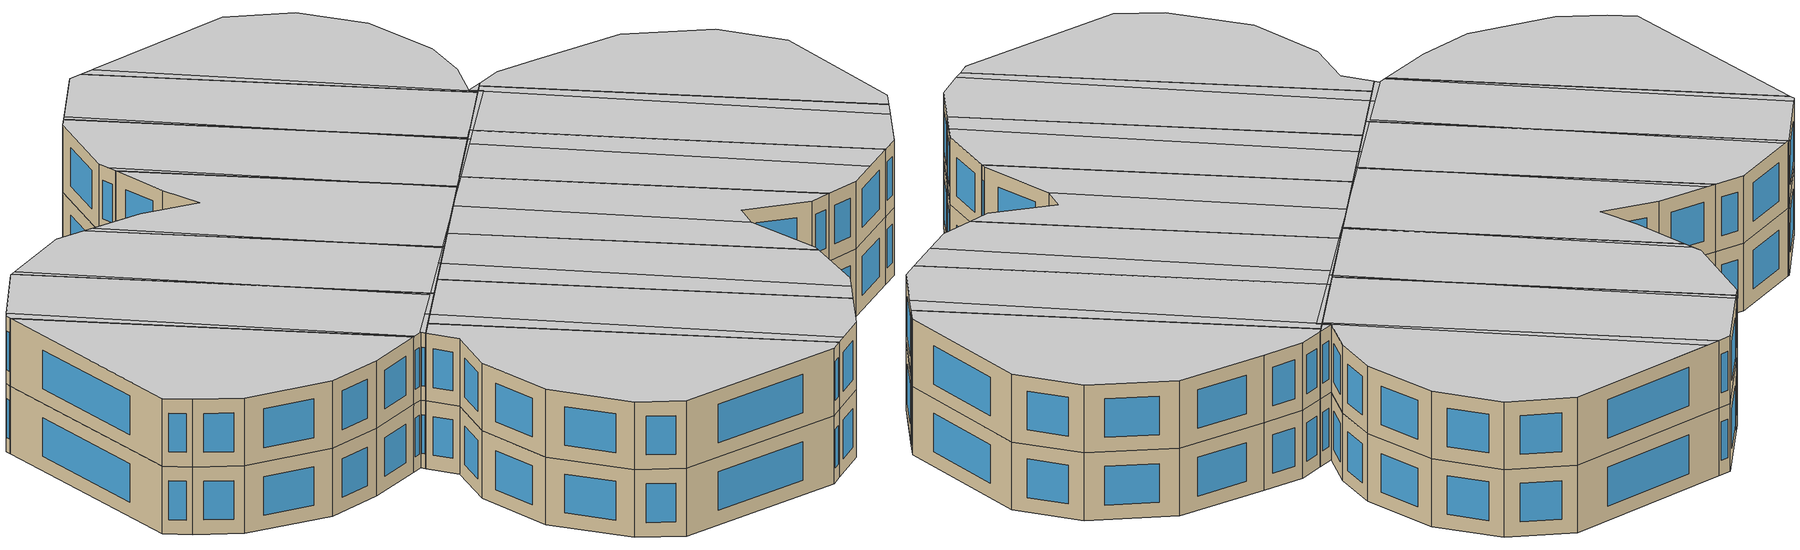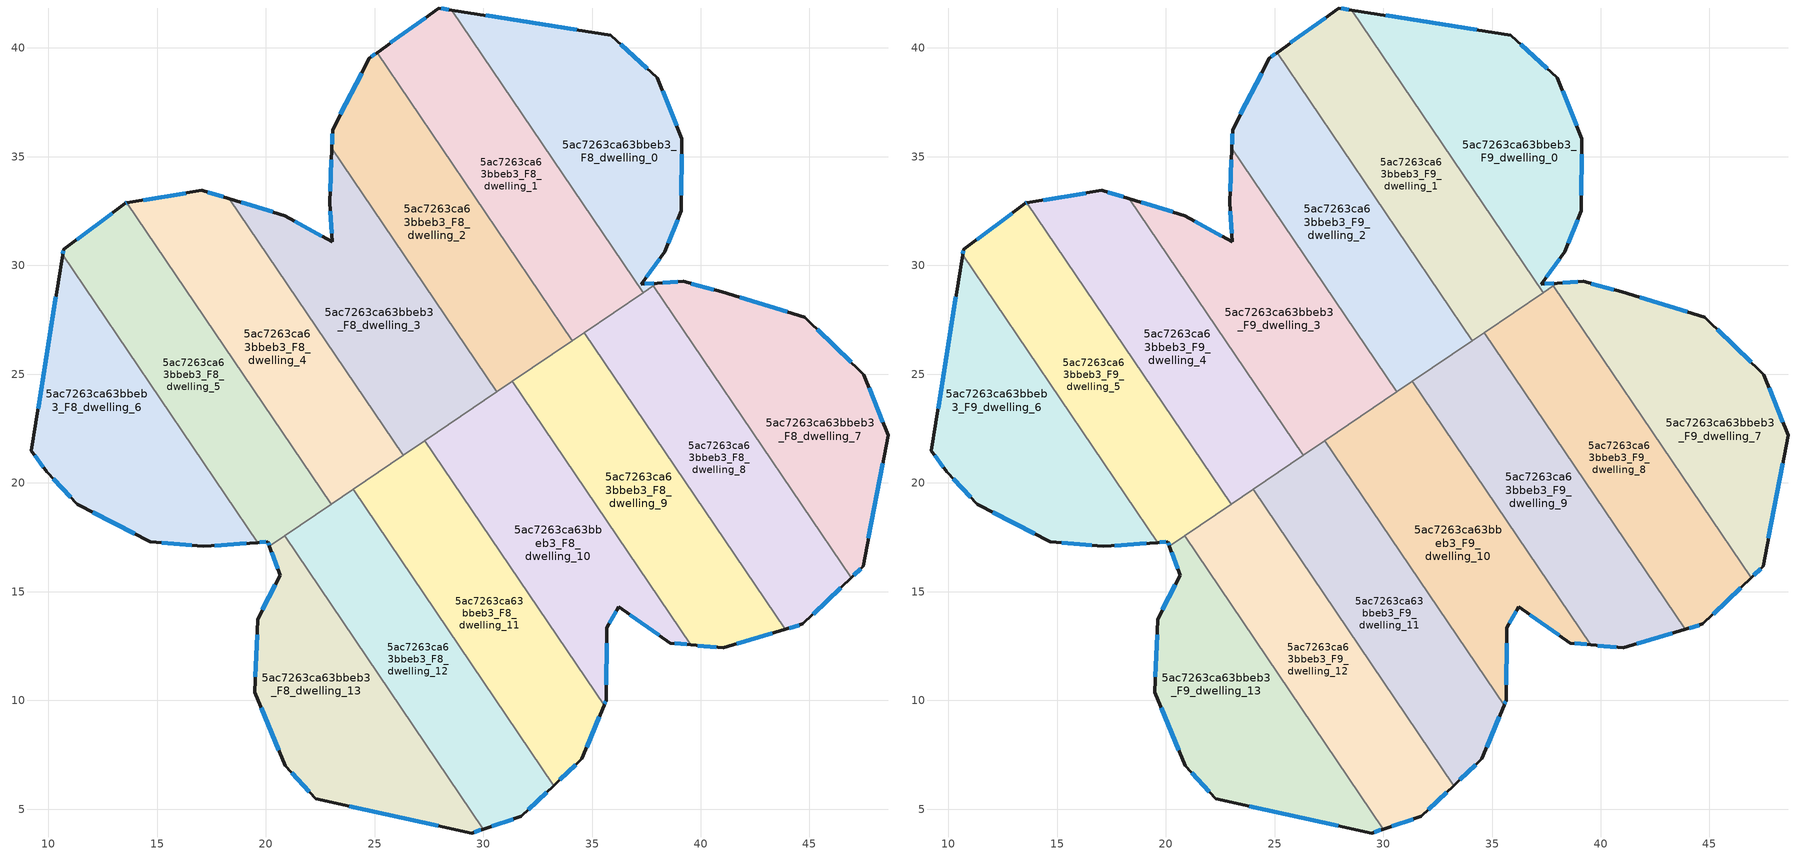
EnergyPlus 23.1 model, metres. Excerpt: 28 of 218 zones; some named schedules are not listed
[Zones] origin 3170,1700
5ac7263ca63bbeb3_F8_dwelling_0
 floor to 5ac7263ca63bbeb3_F7_dwelling_0 (EU_floor_Construction): 38.01,38.63 39.13,35.83 39.09,32.52 38.35,30.62 37.27,29.14 38.01,29.19 37.35,28.75 28.54,41.75 35.85,40.59 z24
 wall outside (EU_wall_Construction): 38.01,29.19 37.27,29.14 38.35,30.62 39.09,32.52 39.13,35.83 38.01,38.63 35.85,40.59 28.54,41.75 z24:27
 wall to 5ac7263ca63bbeb3_F8_dwelling_1 (EU_wall_Construction): 28.54,41.75 37.35,28.75 z24:27
 wall to 5ac7263ca63bbeb3_F8_dwelling_8 (EU_wall_Construction): 37.35,28.75 37.81,29.06 z24:27
 wall to 5ac7263ca63bbeb3_F8_dwelling_7 (EU_wall_Construction): 37.81,29.06 38.01,29.19 z24:27
 window (EU_Window_Construction): 39.1,33.23 39.12,35.12 / 38.51,31.03 38.94,32.11 / 37.5,29.46 38.12,30.3 / 37.85,29.18 37.43,29.15 / 34.29,40.84 30.11,41.5 / 37.55,39.05 36.32,40.17 / 38.89,36.43 38.25,38.03 z24.64:26.36
5ac7263ca63bbeb3_F8_dwelling_1
 floor to 5ac7263ca63bbeb3_F7_dwelling_1 (EU_floor_Construction): 28.54,41.75 37.35,28.75 34.1,26.54 25.12,39.79 27.95,41.84 z24
 wall outside (EU_wall_Construction): 28.54,41.75 27.95,41.84 25.12,39.79 z24:27
 wall to 5ac7263ca63bbeb3_F8_dwelling_2 (EU_wall_Construction): 25.12,39.79 34.1,26.54 z24:27
 wall to 5ac7263ca63bbeb3_F8_dwelling_9 (EU_wall_Construction): 34.1,26.54 34.65,26.91 z24:27
 wall to 5ac7263ca63bbeb3_F8_dwelling_8 (EU_wall_Construction): 34.65,26.91 37.36,28.75 z24:27
 window (EU_Window_Construction): 27.35,41.4 25.73,40.23 / 28.42,41.77 28.08,41.82 z24.64:26.36
5ac7263ca63bbeb3_F8_dwelling_10
 floor to 5ac7263ca63bbeb3_F7_dwelling_10 (EU_floor_Construction): 31.34,24.67 39.55,12.55 38.6,12.64 36.22,14.3 35.68,13.34 35.65,10.01 35.55,9.79 27.31,21.94 z24
 wall outside (EU_wall_Construction): 35.55,9.79 35.65,10.01 35.68,13.34 36.22,14.3 38.6,12.64 39.55,12.55 z24:27
 wall to 5ac7263ca63bbeb3_F8_dwelling_9 (EU_wall_Construction): 39.55,12.55 31.34,24.67 z24:27
 wall to 5ac7263ca63bbeb3_F8_dwelling_11 (EU_wall_Construction): 27.31,21.94 35.55,9.79 z24:27
 wall to 5ac7263ca63bbeb3_F8_dwelling_3 (EU_wall_Construction): 30.63,24.19 27.31,21.94 z24:27
 wall to 5ac7263ca63bbeb3_F8_dwelling_2 (EU_wall_Construction): 31.34,24.67 30.63,24.19 z24:27
 window (EU_Window_Construction): 38.8,12.62 39.35,12.57 / 36.73,13.95 38.09,13 / 35.8,13.55 36.11,14.1 / 35.65,10.73 35.67,12.63 / 35.57,9.84 35.63,9.96 z24.64:26.36
5ac7263ca63bbeb3_F8_dwelling_11
 floor to 5ac7263ca63bbeb3_F7_dwelling_11 (EU_floor_Construction): 27.31,21.94 35.55,9.79 34.53,7.31 33.24,6.09 24.01,19.7 z24
 wall outside (EU_wall_Construction): 33.24,6.09 34.53,7.31 35.55,9.79 z24:27
 wall to 5ac7263ca63bbeb3_F8_dwelling_12 (EU_wall_Construction): 24.01,19.7 33.24,6.09 z24:27
 wall to 5ac7263ca63bbeb3_F8_dwelling_4 (EU_wall_Construction): 26.32,21.27 24.01,19.7 z24:27
 wall to 5ac7263ca63bbeb3_F8_dwelling_3 (EU_wall_Construction): 27.31,21.94 26.32,21.27 z24:27
 window (EU_Window_Construction): 34.75,7.84 35.33,9.26 / 33.52,6.35 34.25,7.05 z24.64:26.36
5ac7263ca63bbeb3_F8_dwelling_12
 floor to 5ac7263ca63bbeb3_F7_dwelling_12 (EU_floor_Construction): 24.01,19.7 33.24,6.09 31.76,4.67 30.01,4.08 20.86,17.57 z24
 wall outside (EU_wall_Construction): 30.01,4.08 31.76,4.67 33.24,6.09 z24:27
 wall to 5ac7263ca63bbeb3_F8_dwelling_13 (EU_wall_Construction): 20.86,17.57 30.01,4.08 z24:27
 wall to 5ac7263ca63bbeb3_F8_dwelling_5 (EU_wall_Construction): 23.01,19.02 20.86,17.57 z24:27
 wall to 5ac7263ca63bbeb3_F8_dwelling_4 (EU_wall_Construction): 24.01,19.7 23.01,19.02 z24:27
 window (EU_Window_Construction): 32.07,4.97 32.92,5.78 / 30.38,4.21 31.38,4.54 z24.64:26.36
5ac7263ca63bbeb3_F8_dwelling_13
 floor to 5ac7263ca63bbeb3_F7_dwelling_13 (EU_floor_Construction): 20.86,17.57 30.01,4.08 29.47,3.9 22.3,5.48 20.9,6.99 19.49,10.38 19.62,13.74 20.66,15.76 20.17,17.1 z24
 wall outside (EU_wall_Construction): 20.17,17.1 20.66,15.76 19.62,13.74 19.49,10.38 20.9,6.99 22.3,5.48 29.47,3.9 30.01,4.08 z24:27
 wall to 5ac7263ca63bbeb3_F8_dwelling_5 (EU_wall_Construction): 20.86,17.57 20.17,17.1 z24:27
 window (EU_Window_Construction): 19.79,9.65 20.6,7.71 / 19.6,13.02 19.52,11.1 / 20.44,15.33 19.85,14.17 / 20.27,16.81 20.56,16.04 / 29.58,3.94 29.89,4.05 / 23.84,5.14 27.93,4.24 / 21.2,6.66 22,5.8 z24.64:26.36
5ac7263ca63bbeb3_F8_dwelling_2
 floor to 5ac7263ca63bbeb3_F7_dwelling_2 (EU_floor_Construction): 25.12,39.79 34.1,26.54 30.63,24.19 23.04,35.39 23.07,36.25 24.77,39.54 z24
 wall outside (EU_wall_Construction): 25.12,39.79 24.77,39.54 23.07,36.25 23.04,35.39 z24:27
 wall to 5ac7263ca63bbeb3_F8_dwelling_3 (EU_wall_Construction): 23.04,35.39 30.63,24.19 z24:27
 wall to 5ac7263ca63bbeb3_F8_dwelling_9 (EU_wall_Construction): 31.33,24.67 34.1,26.54 z24:27
 window (EU_Window_Construction): 23.06,36.06 23.04,35.57 / 24.4,38.83 23.43,36.95 / 25.04,39.74 24.84,39.59 z24.64:26.36
5ac7263ca63bbeb3_F8_dwelling_3
 floor to 5ac7263ca63bbeb3_F7_dwelling_3 (EU_floor_Construction): 23.04,35.39 30.63,24.19 24.01,19.7 26.32,21.27 18.33,33.07 20.86,32.29 23.05,31.1 22.94,32.88 z24
 wall outside (EU_wall_Construction): 23.04,35.39 22.94,32.88 23.05,31.1 20.86,32.29 18.33,33.07 z24:27
 wall to 5ac7263ca63bbeb3_F8_dwelling_4 (EU_wall_Construction): 18.33,33.07 26.32,21.27 z24:27
 wall adiabatic (EU_wall_Construction): 26.32,21.27 24.01,19.7 26.32,21.27 z24:27
 window (EU_Window_Construction): 20.32,32.46 18.87,32.9 / 22.58,31.35 21.33,32.04 / 22.96,32.5 23.02,31.48 / 23.02,34.85 22.96,33.42 z24.64:26.36
5ac7263ca63bbeb3_F8_dwelling_4
 floor to 5ac7263ca63bbeb3_F7_dwelling_4 (EU_floor_Construction): 18.33,33.07 26.32,21.27 23.01,19.02 13.62,32.88 17.06,33.46 z24
 wall outside (EU_wall_Construction): 18.33,33.07 17.06,33.46 13.62,32.88 z24:27
 wall to 5ac7263ca63bbeb3_F8_dwelling_5 (EU_wall_Construction): 13.62,32.88 23.01,19.02 z24:27
 window (EU_Window_Construction): 16.32,33.33 14.35,33 / 18.05,33.15 17.33,33.37 z24.64:26.36
5ac7263ca63bbeb3_F8_dwelling_5
 floor to 5ac7263ca63bbeb3_F7_dwelling_5 (EU_floor_Construction): 13.62,32.88 23.01,19.02 20.17,17.1 20.09,17.29 19.63,17.26 10.66,30.49 10.7,30.74 13.54,32.86 z24
 wall outside (EU_wall_Construction): 13.62,32.88 13.54,32.86 10.7,30.74 10.66,30.49 / 19.63,17.26 20.09,17.29 20.17,17.1 z24:27
 wall to 5ac7263ca63bbeb3_F8_dwelling_6 (EU_wall_Construction): 10.66,30.49 19.63,17.26 z24:27
 window (EU_Window_Construction): 12.93,32.41 11.31,31.19 / 13.6,32.87 13.55,32.87 / 20.11,17.25 20.15,17.14 / 19.73,17.27 19.99,17.28 / 10.69,30.68 10.67,30.54 z24.64:26.36
5ac7263ca63bbeb3_F8_dwelling_6
 floor to 5ac7263ca63bbeb3_F7_dwelling_6 (EU_floor_Construction): 10.66,30.49 19.63,17.26 17.12,17.08 14.69,17.31 11.32,19.01 9.93,20.52 9.22,21.49 z24
 wall outside (EU_wall_Construction): 10.66,30.49 9.22,21.49 9.93,20.52 11.32,19.01 14.69,17.31 17.12,17.08 19.63,17.26 z24:27
 window (EU_Window_Construction): 10.23,20.19 11.02,19.33 / 9.37,21.28 9.78,20.72 / 10.35,28.56 9.53,23.41 / 17.66,17.12 19.09,17.22 / 15.21,17.26 16.6,17.13 / 12.04,18.65 13.97,17.67 z24.64:26.36
5ac7263ca63bbeb3_F8_dwelling_7
 floor to 5ac7263ca63bbeb3_F7_dwelling_7 (EU_floor_Construction): 44.78,27.63 47.5,24.98 48.61,22.19 47.47,16.17 46.91,15.64 37.81,29.06 38.01,29.19 39.19,29.28 40.97,28.79 z24
 wall outside (EU_wall_Construction): 46.91,15.64 47.47,16.17 48.61,22.19 47.5,24.98 44.78,27.63 40.97,28.79 39.19,29.28 38.01,29.19 z24:27
 wall to 5ac7263ca63bbeb3_F8_dwelling_8 (EU_wall_Construction): 37.81,29.06 46.91,15.64 z24:27
 window (EU_Window_Construction): 43.97,27.88 41.79,28.54 / 46.92,25.55 45.37,27.06 / 48.38,22.79 47.74,24.39 / 47.71,17.46 48.37,20.9 / 47.03,15.75 47.35,16.06 / 38.94,29.26 38.26,29.21 / 40.59,28.89 39.57,29.17 z24.64:26.36
5ac7263ca63bbeb3_F8_dwelling_8
 floor to 5ac7263ca63bbeb3_F7_dwelling_8 (EU_floor_Construction): 37.81,29.06 46.91,15.64 44.7,13.52 43.89,13.28 34.65,26.91 z24
 wall outside (EU_wall_Construction): 43.89,13.28 44.7,13.52 46.91,15.64 z24:27
 wall to 5ac7263ca63bbeb3_F8_dwelling_9 (EU_wall_Construction): 34.65,26.91 43.89,13.28 z24:27
 window (EU_Window_Construction): 44.06,13.33 44.52,13.47 / 45.17,13.97 46.44,15.18 z24.64:26.36
5ac7263ca63bbeb3_F8_dwelling_9
 floor to 5ac7263ca63bbeb3_F7_dwelling_9 (EU_floor_Construction): 34.65,26.91 43.89,13.28 41.04,12.42 39.55,12.55 31.34,24.67 z24
 wall outside (EU_wall_Construction): 39.55,12.55 41.04,12.42 43.89,13.28 z24:27
 window (EU_Window_Construction): 39.87,12.52 40.72,12.45 / 41.65,12.6 43.28,13.09 z24.64:26.36
5ac7263ca63bbeb3_F9_dwelling_0
 floor to 5ac7263ca63bbeb3_F8_dwelling_0 (EU_floor_Construction): 38.01,38.63 39.13,35.83 39.09,32.52 38.35,30.62 37.27,29.14 38.01,29.19 37.35,28.75 28.54,41.75 35.85,40.59 z27
 wall outside (EU_wall_Construction): 38.01,29.19 37.27,29.14 38.35,30.62 39.09,32.52 39.13,35.83 38.01,38.63 35.85,40.59 28.54,41.75 z27:30
 wall to 5ac7263ca63bbeb3_F9_dwelling_1 (EU_wall_Construction): 28.54,41.75 37.35,28.75 z27:30
 wall to 5ac7263ca63bbeb3_F9_dwelling_8 (EU_wall_Construction): 37.35,28.75 37.81,29.06 z27:30
 wall to 5ac7263ca63bbeb3_F9_dwelling_7 (EU_wall_Construction): 37.81,29.06 38.01,29.19 z27:30
 window (EU_Window_Construction): 39.1,33.23 39.12,35.12 / 38.51,31.03 38.94,32.11 / 37.5,29.46 38.12,30.3 / 37.85,29.18 37.43,29.15 / 34.29,40.84 30.11,41.5 / 37.55,39.05 36.32,40.17 / 38.89,36.43 38.25,38.03 z27.64:29.36
 ceiling to 5ac7263ca63bbeb3_F10_dwelling_0 (EU_floor_Construction): 37.47,28.83 37.27,29.14 38.35,30.62 39.09,32.52 39.13,35.83 38.01,38.63 35.85,40.59 29.18,41.65 29.14,41.65 37.43,28.8 z30
 ceiling to 5ac7263ca63bbeb3_F10_dwelling_1 (EU_floor_Construction): 37.43,28.8 29.14,41.65 28.54,41.75 37.35,28.75 z30
 ceiling to 5ac7263ca63bbeb3_F10_dwelling_7 (EU_floor_Construction): 38.01,29.19 37.27,29.14 37.47,28.83 z30
5ac7263ca63bbeb3_F9_dwelling_1
 floor to 5ac7263ca63bbeb3_F8_dwelling_1 (EU_floor_Construction): 28.54,41.75 37.35,28.75 34.1,26.54 25.12,39.79 27.95,41.84 z27
 wall outside (EU_wall_Construction): 28.54,41.75 27.95,41.84 25.12,39.79 z27:30
 wall to 5ac7263ca63bbeb3_F9_dwelling_2 (EU_wall_Construction): 25.12,39.79 34.1,26.54 z27:30
 wall to 5ac7263ca63bbeb3_F9_dwelling_9 (EU_wall_Construction): 34.1,26.54 34.65,26.91 z27:30
 wall to 5ac7263ca63bbeb3_F9_dwelling_8 (EU_wall_Construction): 34.65,26.91 37.36,28.75 z27:30
 window (EU_Window_Construction): 27.35,41.4 25.73,40.23 / 28.42,41.77 28.08,41.82 z27.64:29.36
 ceiling adiabatic (EU_roof_Construction): 37.35,28.75 28.54,41.75 27.95,41.84 25.32,39.93 31.09,30.99 34.1,26.54 z30
 ceiling to 5ac7263ca63bbeb3_F10_dwelling_2 (EU_floor_Construction): 31.09,30.99 25.32,39.93 25.12,39.79 z30
5ac7263ca63bbeb3_F9_dwelling_10
 floor to 5ac7263ca63bbeb3_F8_dwelling_10 (EU_floor_Construction): 31.34,24.67 39.55,12.55 38.6,12.64 36.22,14.3 35.68,13.34 35.65,10.01 35.55,9.79 27.31,21.94 z27
 wall outside (EU_wall_Construction): 35.55,9.79 35.65,10.01 35.68,13.34 36.22,14.3 38.6,12.64 39.55,12.55 z27:30
 wall to 5ac7263ca63bbeb3_F9_dwelling_9 (EU_wall_Construction): 39.55,12.55 31.34,24.67 z27:30
 wall to 5ac7263ca63bbeb3_F9_dwelling_11 (EU_wall_Construction): 27.31,21.94 35.55,9.79 z27:30
 wall to 5ac7263ca63bbeb3_F9_dwelling_3 (EU_wall_Construction): 30.63,24.19 27.31,21.94 z27:30
 wall to 5ac7263ca63bbeb3_F9_dwelling_2 (EU_wall_Construction): 31.34,24.67 30.63,24.19 z27:30
 window (EU_Window_Construction): 38.8,12.62 39.35,12.57 / 36.73,13.95 38.09,13 / 35.8,13.55 36.11,14.1 / 35.65,10.73 35.67,12.63 / 35.57,9.84 35.63,9.96 z27.64:29.36
 ceiling to 5ac7263ca63bbeb3_F10_dwelling_9 (EU_floor_Construction): 39.55,12.55 31.37,24.62 29.27,23.27 35.68,13.34 36.22,14.3 38.6,12.64 z30
 ceiling to 5ac7263ca63bbeb3_F10_dwelling_10 (EU_floor_Construction): 35.55,9.79 35.65,10.01 35.68,13.34 29.27,23.27 29.18,23.2 27.31,21.94 z30
 ceiling to 5ac7263ca63bbeb3_F10_dwelling_3 (EU_floor_Construction): 30.6,24.12 30.58,24.16 29.18,23.21 z30
 ceiling adiabatic (EU_roof_Construction): 31.37,24.62 31.34,24.67 30.58,24.16 30.6,24.12 z30
5ac7263ca63bbeb3_F9_dwelling_11
 floor to 5ac7263ca63bbeb3_F8_dwelling_11 (EU_floor_Construction): 27.31,21.94 35.55,9.79 34.53,7.31 33.24,6.09 24.01,19.7 z27
 wall outside (EU_wall_Construction): 33.24,6.09 34.53,7.31 35.55,9.79 z27:30
 wall to 5ac7263ca63bbeb3_F9_dwelling_12 (EU_wall_Construction): 24.01,19.7 33.24,6.09 z27:30
 wall to 5ac7263ca63bbeb3_F9_dwelling_4 (EU_wall_Construction): 26.32,21.27 24.01,19.7 z27:30
 wall to 5ac7263ca63bbeb3_F9_dwelling_3 (EU_wall_Construction): 27.31,21.94 26.32,21.27 z27:30
 window (EU_Window_Construction): 34.75,7.84 35.33,9.26 / 33.52,6.35 34.25,7.05 z27.64:29.36
 ceiling to 5ac7263ca63bbeb3_F10_dwelling_10 (EU_floor_Construction): 34.53,7.31 35.55,9.79 27.31,21.94 25.17,20.49 34,6.81 z30
 ceiling to 5ac7263ca63bbeb3_F10_dwelling_11 (EU_floor_Construction): 34,6.81 25.17,20.49 24.01,19.7 33.24,6.09 z30
5ac7263ca63bbeb3_F9_dwelling_12
 floor to 5ac7263ca63bbeb3_F8_dwelling_12 (EU_floor_Construction): 24.01,19.7 33.24,6.09 31.76,4.67 30.01,4.08 20.86,17.57 z27
 wall outside (EU_wall_Construction): 30.01,4.08 31.76,4.67 33.24,6.09 z27:30
 wall to 5ac7263ca63bbeb3_F9_dwelling_13 (EU_wall_Construction): 20.86,17.57 30.01,4.08 z27:30
 wall to 5ac7263ca63bbeb3_F9_dwelling_5 (EU_wall_Construction): 23.01,19.02 20.86,17.57 z27:30
 wall to 5ac7263ca63bbeb3_F9_dwelling_4 (EU_wall_Construction): 24.01,19.7 23.01,19.02 z27:30
 window (EU_Window_Construction): 32.07,4.97 32.92,5.78 / 30.38,4.21 31.38,4.54 z27.64:29.36
 ceiling to 5ac7263ca63bbeb3_F10_dwelling_11 (EU_floor_Construction): 31.76,4.67 33.24,6.09 24.01,19.7 21.53,18.02 30.43,4.23 z30
 ceiling to 5ac7263ca63bbeb3_F10_dwelling_12 (EU_floor_Construction): 30.43,4.23 21.53,18.02 20.86,17.57 30.01,4.08 z30
5ac7263ca63bbeb3_F9_dwelling_13
 floor to 5ac7263ca63bbeb3_F8_dwelling_13 (EU_floor_Construction): 20.86,17.57 30.01,4.08 29.47,3.9 22.3,5.48 20.9,6.99 19.49,10.38 19.62,13.74 20.66,15.76 20.17,17.1 z27
 wall outside (EU_wall_Construction): 20.17,17.1 20.66,15.76 19.62,13.74 19.49,10.38 20.9,6.99 22.3,5.48 29.47,3.9 30.01,4.08 z27:30
 wall to 5ac7263ca63bbeb3_F9_dwelling_5 (EU_wall_Construction): 20.86,17.57 20.17,17.1 z27:30
 window (EU_Window_Construction): 19.79,9.65 20.6,7.71 / 19.6,13.02 19.52,11.1 / 20.44,15.33 19.85,14.17 / 20.27,16.81 20.56,16.04 / 29.58,3.94 29.89,4.05 / 23.84,5.14 27.93,4.24 / 21.2,6.66 22,5.8 z27.64:29.36
 ceiling to 5ac7263ca63bbeb3_F10_dwelling_12 (EU_floor_Construction): 30.01,4.08 20.86,17.57 20.17,17.1 20.66,15.76 19.62,13.74 19.49,10.38 20.9,6.99 22.3,5.48 29.47,3.9 z30
5ac7263ca63bbeb3_F9_dwelling_2
 floor to 5ac7263ca63bbeb3_F8_dwelling_2 (EU_floor_Construction): 25.12,39.79 34.1,26.54 30.63,24.19 23.04,35.39 23.07,36.25 24.77,39.54 z27
 wall outside (EU_wall_Construction): 25.12,39.79 24.77,39.54 23.07,36.25 23.04,35.39 z27:30
 wall to 5ac7263ca63bbeb3_F9_dwelling_3 (EU_wall_Construction): 23.04,35.39 30.63,24.19 z27:30
 wall to 5ac7263ca63bbeb3_F9_dwelling_9 (EU_wall_Construction): 31.33,24.67 34.1,26.54 z27:30
 window (EU_Window_Construction): 23.06,36.06 23.04,35.57 / 24.4,38.83 23.43,36.95 / 25.04,39.74 24.84,39.59 z27.64:29.36
 ceiling to 5ac7263ca63bbeb3_F10_dwelling_2 (EU_floor_Construction): 34,26.48 31.09,30.99 25.12,39.79 24.77,39.54 23.07,36.25 23.05,35.81 29.04,26.53 30.63,24.19 z30
 ceiling to 5ac7263ca63bbeb3_F10_dwelling_3 (EU_floor_Construction): 29.04,26.53 23.05,35.81 23.04,35.39 z30
 ceiling adiabatic (EU_roof_Construction): 34.1,26.54 31.09,30.99 34,26.48 z30
5ac7263ca63bbeb3_F9_dwelling_3
 floor to 5ac7263ca63bbeb3_F8_dwelling_3 (EU_floor_Construction): 23.04,35.39 30.63,24.19 24.01,19.7 26.32,21.27 18.33,33.07 20.86,32.29 23.05,31.1 22.94,32.88 z27
 wall outside (EU_wall_Construction): 23.04,35.39 22.94,32.88 23.05,31.1 20.86,32.29 18.33,33.07 z27:30
 wall to 5ac7263ca63bbeb3_F9_dwelling_4 (EU_wall_Construction): 18.33,33.07 26.32,21.27 z27:30
 wall adiabatic (EU_wall_Construction): 26.32,21.27 24.01,19.7 26.32,21.27 z27:30
 window (EU_Window_Construction): 20.32,32.46 18.87,32.9 / 22.58,31.35 21.33,32.04 / 22.96,32.5 23.02,31.48 / 23.02,34.85 22.96,33.42 z27.64:29.36
 ceiling to 5ac7263ca63bbeb3_F10_dwelling_3 (EU_floor_Construction): 29.17,23.2 30.58,24.16 29.04,26.53 23.04,35.39 22.94,32.88 23.05,31.1 20.86,32.29 18.69,32.96 24.46,24.03 26.28,21.34 z30
 ceiling to 5ac7263ca63bbeb3_F10_dwelling_2 (EU_floor_Construction): 30.63,24.19 29.04,26.53 30.58,24.16 z30
 ceiling to 5ac7263ca63bbeb3_F10_dwelling_4 (EU_floor_Construction): 24.46,24.03 18.69,32.96 18.33,33.07 z30
 ceiling to 5ac7263ca63bbeb3_F10_dwelling_10 (EU_floor_Construction): 29.16,23.19 26.28,21.34 26.32,21.27 25.17,20.49 z30
5ac7263ca63bbeb3_F9_dwelling_4
 floor to 5ac7263ca63bbeb3_F8_dwelling_4 (EU_floor_Construction): 18.33,33.07 26.32,21.27 23.01,19.02 13.62,32.88 17.06,33.46 z27
 wall outside (EU_wall_Construction): 18.33,33.07 17.06,33.46 13.62,32.88 z27:30
 wall to 5ac7263ca63bbeb3_F9_dwelling_5 (EU_wall_Construction): 13.62,32.88 23.01,19.02 z27:30
 window (EU_Window_Construction): 16.32,33.33 14.35,33 / 18.05,33.15 17.33,33.37 z27.64:29.36
 ceiling to 5ac7263ca63bbeb3_F10_dwelling_4 (EU_floor_Construction): 26.22,21.3 24.46,24.03 18.33,33.07 17.06,33.46 13.87,32.92 19.34,24.44 22.91,19.16 z30
 ceiling to 5ac7263ca63bbeb3_F10_dwelling_3 (EU_floor_Construction): 26.28,21.34 24.46,24.03 26.22,21.3 z30
 ceiling to 5ac7263ca63bbeb3_F10_dwelling_5 (EU_floor_Construction): 19.34,24.44 13.87,32.92 13.62,32.88 z30
 ceiling to 5ac7263ca63bbeb3_F10_dwelling_11 (EU_floor_Construction): 25.17,20.49 25.11,20.58 22.91,19.16 23.01,19.02 z30
 ceiling to 5ac7263ca63bbeb3_F10_dwelling_10 (EU_floor_Construction): 26.32,21.27 26.28,21.34 25.11,20.58 25.17,20.49 z30
5ac7263ca63bbeb3_F9_dwelling_5
 floor to 5ac7263ca63bbeb3_F8_dwelling_5 (EU_floor_Construction): 13.62,32.88 23.01,19.02 20.17,17.1 20.09,17.29 19.63,17.26 10.66,30.49 10.7,30.74 13.54,32.86 z27
 wall outside (EU_wall_Construction): 13.62,32.88 13.54,32.86 10.7,30.74 10.66,30.49 / 19.63,17.26 20.09,17.29 20.17,17.1 z27:30
 wall to 5ac7263ca63bbeb3_F9_dwelling_6 (EU_wall_Construction): 10.66,30.49 19.63,17.26 z27:30
 window (EU_Window_Construction): 12.93,32.41 11.31,31.19 / 13.6,32.87 13.55,32.87 / 20.11,17.25 20.15,17.14 / 19.73,17.27 19.99,17.28 / 10.69,30.68 10.67,30.54 z27.64:29.36
 ceiling to 5ac7263ca63bbeb3_F10_dwelling_5 (EU_floor_Construction): 22.79,19.09 19.34,24.44 13.62,32.88 13.54,32.86 10.9,30.89 19.69,17.26 20,17.29 z30
 ceiling to 5ac7263ca63bbeb3_F10_dwelling_6 (EU_floor_Construction): 19.69,17.26 10.9,30.89 10.7,30.74 10.66,30.49 19.63,17.26 z30
 ceiling to 5ac7263ca63bbeb3_F10_dwelling_12 (EU_floor_Construction): 21.53,18.02 21.42,18.2 20,17.29 20.09,17.29 20.17,17.1 z30
 ceiling adiabatic (EU_roof_Construction): 21.53,18.02 20.17,17.1 23.01,19.02 19.34,24.44 22.79,19.09 20,17.29 21.42,18.2 z30
5ac7263ca63bbeb3_F9_dwelling_6
 floor to 5ac7263ca63bbeb3_F8_dwelling_6 (EU_floor_Construction): 10.66,30.49 19.63,17.26 17.12,17.08 14.69,17.31 11.32,19.01 9.93,20.52 9.22,21.49 z27
 wall outside (EU_wall_Construction): 10.66,30.49 9.22,21.49 9.93,20.52 11.32,19.01 14.69,17.31 17.12,17.08 19.63,17.26 z27:30
 window (EU_Window_Construction): 10.23,20.19 11.02,19.33 / 9.37,21.28 9.78,20.72 / 10.35,28.56 9.53,23.41 / 17.66,17.12 19.09,17.22 / 15.21,17.26 16.6,17.13 / 12.04,18.65 13.97,17.67 z27.64:29.36
 ceiling to 5ac7263ca63bbeb3_F10_dwelling_6 (EU_floor_Construction): 19.63,17.26 10.66,30.49 9.22,21.49 9.93,20.52 11.32,19.01 14.69,17.31 17.12,17.08 z30
5ac7263ca63bbeb3_F9_dwelling_7
 floor to 5ac7263ca63bbeb3_F8_dwelling_7 (EU_floor_Construction): 44.78,27.63 47.5,24.98 48.61,22.19 47.47,16.17 46.91,15.64 37.81,29.06 38.01,29.19 39.19,29.28 40.97,28.79 z27
 wall outside (EU_wall_Construction): 46.91,15.64 47.47,16.17 48.61,22.19 47.5,24.98 44.78,27.63 40.97,28.79 39.19,29.28 38.01,29.19 z27:30
 wall to 5ac7263ca63bbeb3_F9_dwelling_8 (EU_wall_Construction): 37.81,29.06 46.91,15.64 z27:30
 window (EU_Window_Construction): 43.97,27.88 41.79,28.54 / 46.92,25.55 45.37,27.06 / 48.38,22.79 47.74,24.39 / 47.71,17.46 48.37,20.9 / 47.03,15.75 47.35,16.06 / 38.94,29.26 38.26,29.21 / 40.59,28.89 39.57,29.17 z27.64:29.36
 ceiling to 5ac7263ca63bbeb3_F10_dwelling_7 (EU_floor_Construction): 47.47,16.17 48.61,22.19 47.5,24.98 44.78,27.63 40.97,28.79 39.19,29.28 38.01,29.19 37.81,29.06 46.91,15.64 z30
5ac7263ca63bbeb3_F9_dwelling_8
 floor to 5ac7263ca63bbeb3_F8_dwelling_8 (EU_floor_Construction): 37.81,29.06 46.91,15.64 44.7,13.52 43.89,13.28 34.65,26.91 z27
 wall outside (EU_wall_Construction): 43.89,13.28 44.7,13.52 46.91,15.64 z27:30
 wall to 5ac7263ca63bbeb3_F9_dwelling_9 (EU_wall_Construction): 34.65,26.91 43.89,13.28 z27:30
 window (EU_Window_Construction): 44.06,13.33 44.52,13.47 / 45.17,13.97 46.44,15.18 z27.64:29.36
 ceiling to 5ac7263ca63bbeb3_F10_dwelling_8 (EU_floor_Construction): 44.7,13.52 46.3,15.06 37.55,28.61 34.73,26.79 43.89,13.28 z30
 ceiling to 5ac7263ca63bbeb3_F10_dwelling_0 (EU_floor_Construction): 37.59,28.64 37.47,28.83 37.43,28.8 37.55,28.61 z30
 ceiling to 5ac7263ca63bbeb3_F10_dwelling_7 (EU_floor_Construction): 46.34,15.09 46.91,15.64 37.81,29.06 37.47,28.83 37.59,28.64 37.55,28.61 46.3,15.06 z30
 ceiling adiabatic (EU_roof_Construction): 37.55,28.61 37.43,28.8 34.65,26.91 34.73,26.79 z30
5ac7263ca63bbeb3_F9_dwelling_9
 floor to 5ac7263ca63bbeb3_F8_dwelling_9 (EU_floor_Construction): 34.65,26.91 43.89,13.28 41.04,12.42 39.55,12.55 31.34,24.67 z27
 wall outside (EU_wall_Construction): 39.55,12.55 41.04,12.42 43.89,13.28 z27:30
 window (EU_Window_Construction): 39.87,12.52 40.72,12.45 / 41.65,12.6 43.28,13.09 z27.64:29.36
 ceiling to 5ac7263ca63bbeb3_F10_dwelling_9 (EU_floor_Construction): 42.35,12.81 33.74,26.15 31.37,24.62 39.55,12.55 41.04,12.42 z30
 ceiling to 5ac7263ca63bbeb3_F10_dwelling_8 (EU_floor_Construction): 43.89,13.28 34.73,26.79 33.74,26.15 42.35,12.81 z30
 ceiling adiabatic (EU_roof_Construction): 34.07,26.36 34,26.48 31.34,24.67 31.37,24.62 z30
 ceiling to 5ac7263ca63bbeb3_F10_dwelling_1 (EU_floor_Construction): 34.73,26.79 34.65,26.91 34,26.48 34.07,26.36 z30
[Building]
EU S2 Campaign: North Axis=0; Terrain=City; Solar Distribution=FullExterior
[Site:Location]
Yerevan-Zvartnots.Intl.AP: Latitude=40.15; Longitude=44.383; Time Zone=4; Elevation=854
[SizingPeriod:WeatherFileDays]
AnnualSizingPeriod: Begin Month=1; Begin Day of Month=1; End Month=12; End Day of Month=31; Day of Week for Start Day=Monday; Use Weather File Daylight Saving Period=No; Use Weather File Rain and Snow Indicators=No
[MATERIAL]
EU_InternalMass_Material: Roughness=MediumRough; Thickness=0.1; Conductivity=1; Density=1800; Specific Heat=900; Thermal Absorptance=0.9; Solar Absorptance=0.7; Visible Absorptance=0.7
[MATERIAL:NOMASS] Roughness=MediumRough; Thermal Absorptance=0.9; Solar Absorptance=0.7; Visible Absorptance=0.7
Name | Thermal Resistance
EU_wall_NoMass | 1.05043
EU_roof_NoMass | 1.45357
EU_floor_NoMass | 0.478065
[WINDOWMATERIAL:SIMPLEGLAZINGSYSTEM]
EU_Window_SimpleGlazing: UFactor=2.5566; Solar Heat Gain Coefficient=0.75; Visible Transmittance=0.75
[CONSTRUCTION]
EU_wall_Construction: EU_wall_NoMass
EU_roof_Construction: EU_roof_NoMass
EU_floor_Construction: EU_floor_NoMass
EU_Window_Construction: EU_Window_SimpleGlazing
EU_InternalMass_Construction: EU_InternalMass_Material
[ZONE] Type=1; Multiplier=1; Ceiling Height=autocalculate; Floor Area=autocalculate; Part of Total Floor Area=Yes
Name | Volume
5ac7263ca63bbeb3_F8_dwelling_0; 5ac7263ca63bbeb3_F9_dwelling_0 | 189.231
5ac7263ca63bbeb3_F8_dwelling_1; 5ac7263ca63bbeb3_F9_dwelling_1 | 189.201
5ac7263ca63bbeb3_F8_dwelling_10; 5ac7263ca63bbeb3_F9_dwelling_10 | 189.202
5ac7263ca63bbeb3_F8_dwelling_11; 5ac7263ca63bbeb3_F9_dwelling_11 | 189.234
5ac7263ca63bbeb3_F8_dwelling_12; 5ac7263ca63bbeb3_F9_dwelling_12 | 189.203
5ac7263ca63bbeb3_F8_dwelling_13; 5ac7263ca63bbeb3_F9_dwelling_13 | 189.22
5ac7263ca63bbeb3_F8_dwelling_2; 5ac7263ca63bbeb3_F9_dwelling_2 | 189.235
5ac7263ca63bbeb3_F8_dwelling_3; 5ac7263ca63bbeb3_F9_dwelling_3 | 189.183
5ac7263ca63bbeb3_F8_dwelling_4; 5ac7263ca63bbeb3_F9_dwelling_4; 5ac7263ca63bbeb3_F8_dwelling_8; 5ac7263ca63bbeb3_F9_dwelling_8 | 189.246
5ac7263ca63bbeb3_F8_dwelling_5; 5ac7263ca63bbeb3_F9_dwelling_5 | 189.252
5ac7263ca63bbeb3_F8_dwelling_6; 5ac7263ca63bbeb3_F9_dwelling_6 | 189.204
5ac7263ca63bbeb3_F8_dwelling_7; 5ac7263ca63bbeb3_F9_dwelling_7 | 189.209
5ac7263ca63bbeb3_F8_dwelling_9; 5ac7263ca63bbeb3_F9_dwelling_9 | 189.218
[INTERNALMASS] Construction=EU_InternalMass_Construction
Name | Zone or ZoneList | Surface Area
5ac7263ca63bbeb3_F8_dwelling_0_EU_InternalMass | 5ac7263ca63bbeb3_F8_dwelling_0 | 63.0771
5ac7263ca63bbeb3_F8_dwelling_1_EU_InternalMass | 5ac7263ca63bbeb3_F8_dwelling_1 | 63.0672
5ac7263ca63bbeb3_F8_dwelling_2_EU_InternalMass | 5ac7263ca63bbeb3_F8_dwelling_2 | 63.0783
5ac7263ca63bbeb3_F8_dwelling_3_EU_InternalMass | 5ac7263ca63bbeb3_F8_dwelling_3 | 63.0637
5ac7263ca63bbeb3_F8_dwelling_4_EU_InternalMass | 5ac7263ca63bbeb3_F8_dwelling_4 | 63.0819
5ac7263ca63bbeb3_F8_dwelling_5_EU_InternalMass | 5ac7263ca63bbeb3_F8_dwelling_5 | 63.0838
5ac7263ca63bbeb3_F8_dwelling_6_EU_InternalMass | 5ac7263ca63bbeb3_F8_dwelling_6 | 63.0681
5ac7263ca63bbeb3_F8_dwelling_7_EU_InternalMass | 5ac7263ca63bbeb3_F8_dwelling_7 | 63.0698
5ac7263ca63bbeb3_F8_dwelling_8_EU_InternalMass | 5ac7263ca63bbeb3_F8_dwelling_8 | 63.0819
5ac7263ca63bbeb3_F8_dwelling_9_EU_InternalMass | 5ac7263ca63bbeb3_F8_dwelling_9 | 63.0728
5ac7263ca63bbeb3_F8_dwelling_10_EU_InternalMass | 5ac7263ca63bbeb3_F8_dwelling_10 | 63.0675
5ac7263ca63bbeb3_F8_dwelling_11_EU_InternalMass | 5ac7263ca63bbeb3_F8_dwelling_11 | 63.0781
5ac7263ca63bbeb3_F8_dwelling_12_EU_InternalMass | 5ac7263ca63bbeb3_F8_dwelling_12 | 63.0675
5ac7263ca63bbeb3_F8_dwelling_13_EU_InternalMass | 5ac7263ca63bbeb3_F8_dwelling_13 | 63.0734
5ac7263ca63bbeb3_F9_dwelling_0_EU_InternalMass | 5ac7263ca63bbeb3_F9_dwelling_0 | 63.0771
5ac7263ca63bbeb3_F9_dwelling_1_EU_InternalMass | 5ac7263ca63bbeb3_F9_dwelling_1 | 63.0672
5ac7263ca63bbeb3_F9_dwelling_2_EU_InternalMass | 5ac7263ca63bbeb3_F9_dwelling_2 | 63.0783
5ac7263ca63bbeb3_F9_dwelling_3_EU_InternalMass | 5ac7263ca63bbeb3_F9_dwelling_3 | 63.0637
5ac7263ca63bbeb3_F9_dwelling_4_EU_InternalMass | 5ac7263ca63bbeb3_F9_dwelling_4 | 63.0819
5ac7263ca63bbeb3_F9_dwelling_5_EU_InternalMass | 5ac7263ca63bbeb3_F9_dwelling_5 | 63.0838
5ac7263ca63bbeb3_F9_dwelling_6_EU_InternalMass | 5ac7263ca63bbeb3_F9_dwelling_6 | 63.0681
5ac7263ca63bbeb3_F9_dwelling_7_EU_InternalMass | 5ac7263ca63bbeb3_F9_dwelling_7 | 63.0698
5ac7263ca63bbeb3_F9_dwelling_8_EU_InternalMass | 5ac7263ca63bbeb3_F9_dwelling_8 | 63.0819
5ac7263ca63bbeb3_F9_dwelling_9_EU_InternalMass | 5ac7263ca63bbeb3_F9_dwelling_9 | 63.0728
5ac7263ca63bbeb3_F9_dwelling_10_EU_InternalMass | 5ac7263ca63bbeb3_F9_dwelling_10 | 63.0675
5ac7263ca63bbeb3_F9_dwelling_11_EU_InternalMass | 5ac7263ca63bbeb3_F9_dwelling_11 | 63.0781
5ac7263ca63bbeb3_F9_dwelling_12_EU_InternalMass | 5ac7263ca63bbeb3_F9_dwelling_12 | 63.0675
5ac7263ca63bbeb3_F9_dwelling_13_EU_InternalMass | 5ac7263ca63bbeb3_F9_dwelling_13 | 63.0734
[OTHEREQUIPMENT] Fuel Type=Electricity; Design Level Calculation Method=Watts/Area; Power per Zone Floor Area=1; Fraction Latent=0; Fraction Radiant=0; Fraction Lost=0; Carbon Dioxide Generation Rate=0; EndUse Subcategory=EU_Step8_InternalGains
Name | Zone or ZoneList or Space or SpaceList | Schedule
EU_Step8_InternalGain_5ac7263ca63bbeb3_F8_dwelling_0_f000 | 5ac7263ca63bbeb3_F8_dwelling_0 | EU_Step8_GainSchedule_5ac7263ca63bbeb3_F8_dwelling_0_f000
EU_Step8_InternalGain_5ac7263ca63bbeb3_F8_dwelling_1_f000 | 5ac7263ca63bbeb3_F8_dwelling_1 | EU_Step8_GainSchedule_5ac7263ca63bbeb3_F8_dwelling_1_f000
EU_Step8_InternalGain_5ac7263ca63bbeb3_F8_dwelling_2_f000 | 5ac7263ca63bbeb3_F8_dwelling_2 | EU_Step8_GainSchedule_5ac7263ca63bbeb3_F8_dwelling_2_f000
EU_Step8_InternalGain_5ac7263ca63bbeb3_F8_dwelling_3_f000 | 5ac7263ca63bbeb3_F8_dwelling_3 | EU_Step8_GainSchedule_5ac7263ca63bbeb3_F8_dwelling_3_f000
EU_Step8_InternalGain_5ac7263ca63bbeb3_F8_dwelling_4_f000 | 5ac7263ca63bbeb3_F8_dwelling_4 | EU_Step8_GainSchedule_5ac7263ca63bbeb3_F8_dwelling_4_f000
EU_Step8_InternalGain_5ac7263ca63bbeb3_F8_dwelling_5_f000 | 5ac7263ca63bbeb3_F8_dwelling_5 | EU_Step8_GainSchedule_5ac7263ca63bbeb3_F8_dwelling_5_f000
EU_Step8_InternalGain_5ac7263ca63bbeb3_F8_dwelling_6_f000 | 5ac7263ca63bbeb3_F8_dwelling_6 | EU_Step8_GainSchedule_5ac7263ca63bbeb3_F8_dwelling_6_f000
EU_Step8_InternalGain_5ac7263ca63bbeb3_F8_dwelling_7_f000 | 5ac7263ca63bbeb3_F8_dwelling_7 | EU_Step8_GainSchedule_5ac7263ca63bbeb3_F8_dwelling_7_f000
EU_Step8_InternalGain_5ac7263ca63bbeb3_F8_dwelling_8_f000 | 5ac7263ca63bbeb3_F8_dwelling_8 | EU_Step8_GainSchedule_5ac7263ca63bbeb3_F8_dwelling_8_f000
EU_Step8_InternalGain_5ac7263ca63bbeb3_F8_dwelling_9_f000 | 5ac7263ca63bbeb3_F8_dwelling_9 | EU_Step8_GainSchedule_5ac7263ca63bbeb3_F8_dwelling_9_f000
EU_Step8_InternalGain_5ac7263ca63bbeb3_F8_dwelling_10_f000 | 5ac7263ca63bbeb3_F8_dwelling_10 | EU_Step8_GainSchedule_5ac7263ca63bbeb3_F8_dwelling_10_f000
EU_Step8_InternalGain_5ac7263ca63bbeb3_F8_dwelling_11_f000 | 5ac7263ca63bbeb3_F8_dwelling_11 | EU_Step8_GainSchedule_5ac7263ca63bbeb3_F8_dwelling_11_f000
EU_Step8_InternalGain_5ac7263ca63bbeb3_F8_dwelling_12_f000 | 5ac7263ca63bbeb3_F8_dwelling_12 | EU_Step8_GainSchedule_5ac7263ca63bbeb3_F8_dwelling_12_f000
EU_Step8_InternalGain_5ac7263ca63bbeb3_F8_dwelling_13_f000 | 5ac7263ca63bbeb3_F8_dwelling_13 | EU_Step8_GainSchedule_5ac7263ca63bbeb3_F8_dwelling_13_f000
EU_Step8_InternalGain_5ac7263ca63bbeb3_F9_dwelling_0_f000 | 5ac7263ca63bbeb3_F9_dwelling_0 | EU_Step8_GainSchedule_5ac7263ca63bbeb3_F9_dwelling_0_f000
EU_Step8_InternalGain_5ac7263ca63bbeb3_F9_dwelling_1_f000 | 5ac7263ca63bbeb3_F9_dwelling_1 | EU_Step8_GainSchedule_5ac7263ca63bbeb3_F9_dwelling_1_f000
EU_Step8_InternalGain_5ac7263ca63bbeb3_F9_dwelling_2_f000 | 5ac7263ca63bbeb3_F9_dwelling_2 | EU_Step8_GainSchedule_5ac7263ca63bbeb3_F9_dwelling_2_f000
EU_Step8_InternalGain_5ac7263ca63bbeb3_F9_dwelling_3_f000 | 5ac7263ca63bbeb3_F9_dwelling_3 | EU_Step8_GainSchedule_5ac7263ca63bbeb3_F9_dwelling_3_f000
EU_Step8_InternalGain_5ac7263ca63bbeb3_F9_dwelling_4_f000 | 5ac7263ca63bbeb3_F9_dwelling_4 | EU_Step8_GainSchedule_5ac7263ca63bbeb3_F9_dwelling_4_f000
EU_Step8_InternalGain_5ac7263ca63bbeb3_F9_dwelling_5_f000 | 5ac7263ca63bbeb3_F9_dwelling_5 | EU_Step8_GainSchedule_5ac7263ca63bbeb3_F9_dwelling_5_f000
EU_Step8_InternalGain_5ac7263ca63bbeb3_F9_dwelling_6_f000 | 5ac7263ca63bbeb3_F9_dwelling_6 | EU_Step8_GainSchedule_5ac7263ca63bbeb3_F9_dwelling_6_f000
EU_Step8_InternalGain_5ac7263ca63bbeb3_F9_dwelling_7_f000 | 5ac7263ca63bbeb3_F9_dwelling_7 | EU_Step8_GainSchedule_5ac7263ca63bbeb3_F9_dwelling_7_f000
EU_Step8_InternalGain_5ac7263ca63bbeb3_F9_dwelling_8_f000 | 5ac7263ca63bbeb3_F9_dwelling_8 | EU_Step8_GainSchedule_5ac7263ca63bbeb3_F9_dwelling_8_f000
EU_Step8_InternalGain_5ac7263ca63bbeb3_F9_dwelling_9_f000 | 5ac7263ca63bbeb3_F9_dwelling_9 | EU_Step8_GainSchedule_5ac7263ca63bbeb3_F9_dwelling_9_f000
EU_Step8_InternalGain_5ac7263ca63bbeb3_F9_dwelling_10_f000 | 5ac7263ca63bbeb3_F9_dwelling_10 | EU_Step8_GainSchedule_5ac7263ca63bbeb3_F9_dwelling_10_f000
EU_Step8_InternalGain_5ac7263ca63bbeb3_F9_dwelling_11_f000 | 5ac7263ca63bbeb3_F9_dwelling_11 | EU_Step8_GainSchedule_5ac7263ca63bbeb3_F9_dwelling_11_f000
EU_Step8_InternalGain_5ac7263ca63bbeb3_F9_dwelling_12_f000 | 5ac7263ca63bbeb3_F9_dwelling_12 | EU_Step8_GainSchedule_5ac7263ca63bbeb3_F9_dwelling_12_f000
EU_Step8_InternalGain_5ac7263ca63bbeb3_F9_dwelling_13_f000 | 5ac7263ca63bbeb3_F9_dwelling_13 | EU_Step8_GainSchedule_5ac7263ca63bbeb3_F9_dwelling_13_f000
[ZONEVENTILATION:DESIGNFLOWRATE] Schedule=EU_AlwaysOn; Design Flow Rate Calculation Method=AirChanges/Hour; Air Changes per Hour=0.557805; Ventilation Type=Natural; Fan Pressure Rise=0; Fan Total Efficiency=1; Constant Term Coefficient=1; Temperature Term Coefficient=0; Velocity Term Coefficient=0; Velocity Squared Term Coefficient=0; Minimum Indoor Temperature=-100; Maximum Indoor Temperature=100; Delta Temperature=-100; Minimum Outdoor Temperature=-100; Maximum Outdoor Temperature=100; Maximum Wind Speed=40
Name | Zone or ZoneList or Space or SpaceList
EU_ConstantAir_5ac7263ca63bbeb3_F8_dwelling_0 | 5ac7263ca63bbeb3_F8_dwelling_0
EU_ConstantAir_5ac7263ca63bbeb3_F8_dwelling_1 | 5ac7263ca63bbeb3_F8_dwelling_1
EU_ConstantAir_5ac7263ca63bbeb3_F8_dwelling_2 | 5ac7263ca63bbeb3_F8_dwelling_2
EU_ConstantAir_5ac7263ca63bbeb3_F8_dwelling_3 | 5ac7263ca63bbeb3_F8_dwelling_3
EU_ConstantAir_5ac7263ca63bbeb3_F8_dwelling_4 | 5ac7263ca63bbeb3_F8_dwelling_4
EU_ConstantAir_5ac7263ca63bbeb3_F8_dwelling_5 | 5ac7263ca63bbeb3_F8_dwelling_5
EU_ConstantAir_5ac7263ca63bbeb3_F8_dwelling_6 | 5ac7263ca63bbeb3_F8_dwelling_6
EU_ConstantAir_5ac7263ca63bbeb3_F8_dwelling_7 | 5ac7263ca63bbeb3_F8_dwelling_7
EU_ConstantAir_5ac7263ca63bbeb3_F8_dwelling_8 | 5ac7263ca63bbeb3_F8_dwelling_8
EU_ConstantAir_5ac7263ca63bbeb3_F8_dwelling_9 | 5ac7263ca63bbeb3_F8_dwelling_9
EU_ConstantAir_5ac7263ca63bbeb3_F8_dwelling_10 | 5ac7263ca63bbeb3_F8_dwelling_10
EU_ConstantAir_5ac7263ca63bbeb3_F8_dwelling_11 | 5ac7263ca63bbeb3_F8_dwelling_11
EU_ConstantAir_5ac7263ca63bbeb3_F8_dwelling_12 | 5ac7263ca63bbeb3_F8_dwelling_12
EU_ConstantAir_5ac7263ca63bbeb3_F8_dwelling_13 | 5ac7263ca63bbeb3_F8_dwelling_13
EU_ConstantAir_5ac7263ca63bbeb3_F9_dwelling_0 | 5ac7263ca63bbeb3_F9_dwelling_0
EU_ConstantAir_5ac7263ca63bbeb3_F9_dwelling_1 | 5ac7263ca63bbeb3_F9_dwelling_1
EU_ConstantAir_5ac7263ca63bbeb3_F9_dwelling_2 | 5ac7263ca63bbeb3_F9_dwelling_2
EU_ConstantAir_5ac7263ca63bbeb3_F9_dwelling_3 | 5ac7263ca63bbeb3_F9_dwelling_3
EU_ConstantAir_5ac7263ca63bbeb3_F9_dwelling_4 | 5ac7263ca63bbeb3_F9_dwelling_4
EU_ConstantAir_5ac7263ca63bbeb3_F9_dwelling_5 | 5ac7263ca63bbeb3_F9_dwelling_5
EU_ConstantAir_5ac7263ca63bbeb3_F9_dwelling_6 | 5ac7263ca63bbeb3_F9_dwelling_6
EU_ConstantAir_5ac7263ca63bbeb3_F9_dwelling_7 | 5ac7263ca63bbeb3_F9_dwelling_7
EU_ConstantAir_5ac7263ca63bbeb3_F9_dwelling_8 | 5ac7263ca63bbeb3_F9_dwelling_8
EU_ConstantAir_5ac7263ca63bbeb3_F9_dwelling_9 | 5ac7263ca63bbeb3_F9_dwelling_9
EU_ConstantAir_5ac7263ca63bbeb3_F9_dwelling_10 | 5ac7263ca63bbeb3_F9_dwelling_10
EU_ConstantAir_5ac7263ca63bbeb3_F9_dwelling_11 | 5ac7263ca63bbeb3_F9_dwelling_11
EU_ConstantAir_5ac7263ca63bbeb3_F9_dwelling_12 | 5ac7263ca63bbeb3_F9_dwelling_12
EU_ConstantAir_5ac7263ca63bbeb3_F9_dwelling_13 | 5ac7263ca63bbeb3_F9_dwelling_13
[HVACTEMPLATE:ZONE:IDEALLOADSAIRSYSTEM] System Availability Schedule=EU_AlwaysOn; Maximum Heating Supply Air Temperature=50; Minimum Cooling Supply Air Temperature=13; Maximum Heating Supply Air Humidity Ratio=0.0156; Minimum Cooling Supply Air Humidity Ratio=0.0077; Heating Limit=NoLimit; Cooling Limit=NoLimit; Heating Availability Schedule=EU_AlwaysOn; Cooling Availability Schedule=EU_CoolingOff; Dehumidification Control Type=ConstantSensibleHeatRatio; Cooling Sensible Heat Ratio=0.7; Dehumidification Setpoint=60; Humidification Control Type=None; Humidification Setpoint=30; Outdoor Air Method=None; Outdoor Air Flow Rate per Person=0.00944; Outdoor Air Flow Rate per Zone Floor Area=0; Outdoor Air Flow Rate per Zone=0; Demand Controlled Ventilation Type=None; Outdoor Air Economizer Type=NoEconomizer; Heat Recovery Type=None; Sensible Heat Recovery Effectiveness=0.7; Latent Heat Recovery Effectiveness=0.65
Name | Template Thermostat
5ac7263ca63bbeb3_F8_dwelling_0 | EU_HeatOnly_5ac7263ca63bbeb3_F8_dwelling_0
5ac7263ca63bbeb3_F8_dwelling_1 | EU_HeatOnly_5ac7263ca63bbeb3_F8_dwelling_1
5ac7263ca63bbeb3_F8_dwelling_2 | EU_HeatOnly_5ac7263ca63bbeb3_F8_dwelling_2
5ac7263ca63bbeb3_F8_dwelling_3 | EU_HeatOnly_5ac7263ca63bbeb3_F8_dwelling_3
5ac7263ca63bbeb3_F8_dwelling_4 | EU_HeatOnly_5ac7263ca63bbeb3_F8_dwelling_4
5ac7263ca63bbeb3_F8_dwelling_5 | EU_HeatOnly_5ac7263ca63bbeb3_F8_dwelling_5
5ac7263ca63bbeb3_F8_dwelling_6 | EU_HeatOnly_5ac7263ca63bbeb3_F8_dwelling_6
5ac7263ca63bbeb3_F8_dwelling_7 | EU_HeatOnly_5ac7263ca63bbeb3_F8_dwelling_7
5ac7263ca63bbeb3_F8_dwelling_8 | EU_HeatOnly_5ac7263ca63bbeb3_F8_dwelling_8
5ac7263ca63bbeb3_F8_dwelling_9 | EU_HeatOnly_5ac7263ca63bbeb3_F8_dwelling_9
5ac7263ca63bbeb3_F8_dwelling_10 | EU_HeatOnly_5ac7263ca63bbeb3_F8_dwelling_10
5ac7263ca63bbeb3_F8_dwelling_11 | EU_HeatOnly_5ac7263ca63bbeb3_F8_dwelling_11
5ac7263ca63bbeb3_F8_dwelling_12 | EU_HeatOnly_5ac7263ca63bbeb3_F8_dwelling_12
5ac7263ca63bbeb3_F8_dwelling_13 | EU_HeatOnly_5ac7263ca63bbeb3_F8_dwelling_13
5ac7263ca63bbeb3_F9_dwelling_0 | EU_HeatOnly_5ac7263ca63bbeb3_F9_dwelling_0
5ac7263ca63bbeb3_F9_dwelling_1 | EU_HeatOnly_5ac7263ca63bbeb3_F9_dwelling_1
5ac7263ca63bbeb3_F9_dwelling_2 | EU_HeatOnly_5ac7263ca63bbeb3_F9_dwelling_2
5ac7263ca63bbeb3_F9_dwelling_3 | EU_HeatOnly_5ac7263ca63bbeb3_F9_dwelling_3
5ac7263ca63bbeb3_F9_dwelling_4 | EU_HeatOnly_5ac7263ca63bbeb3_F9_dwelling_4
5ac7263ca63bbeb3_F9_dwelling_5 | EU_HeatOnly_5ac7263ca63bbeb3_F9_dwelling_5
5ac7263ca63bbeb3_F9_dwelling_6 | EU_HeatOnly_5ac7263ca63bbeb3_F9_dwelling_6
5ac7263ca63bbeb3_F9_dwelling_7 | EU_HeatOnly_5ac7263ca63bbeb3_F9_dwelling_7
5ac7263ca63bbeb3_F9_dwelling_8 | EU_HeatOnly_5ac7263ca63bbeb3_F9_dwelling_8
5ac7263ca63bbeb3_F9_dwelling_9 | EU_HeatOnly_5ac7263ca63bbeb3_F9_dwelling_9
5ac7263ca63bbeb3_F9_dwelling_10 | EU_HeatOnly_5ac7263ca63bbeb3_F9_dwelling_10
5ac7263ca63bbeb3_F9_dwelling_11 | EU_HeatOnly_5ac7263ca63bbeb3_F9_dwelling_11
5ac7263ca63bbeb3_F9_dwelling_12 | EU_HeatOnly_5ac7263ca63bbeb3_F9_dwelling_12
5ac7263ca63bbeb3_F9_dwelling_13 | EU_HeatOnly_5ac7263ca63bbeb3_F9_dwelling_13
[SIZING:ZONE] Zone Cooling Design Supply Air Temperature Input Method=SupplyAirTemperature; Zone Cooling Design Supply Air Temperature=13; Zone Heating Design Supply Air Temperature Input Method=SupplyAirTemperature; Zone Heating Design Supply Air Temperature=50; Zone Cooling Design Supply Air Humidity Ratio=0.008; Zone Heating Design Supply Air Humidity Ratio=0.008; Cooling Design Air Flow Method=DesignDay; Cooling Design Air Flow Rate=0; Cooling Minimum Air Flow per Zone Floor Area=0.000762; Cooling Minimum Air Flow=0; Cooling Minimum Air Flow Fraction=0.2; Heating Design Air Flow Method=DesignDay; Heating Design Air Flow Rate=0; Heating Maximum Air Flow per Zone Floor Area=0.002032; Heating Maximum Air Flow=0.141576; Heating Maximum Air Flow Fraction=0.3; Account for Dedicated Outdoor Air System=No; Dedicated Outdoor Air System Control Strategy=NeutralSupplyAir; Dedicated Outdoor Air Low Setpoint Temperature for Design=autosize; Dedicated Outdoor Air High Setpoint Temperature for Design=autosize; Zone Load Sizing Method=Sensible Load Only No Latent Load; Zone Latent Cooling Design Supply Air Humidity Ratio Input Method=HumidityRatioDifference; Zone Cooling Design Supply Air Humidity Ratio Difference=0.005; Zone Latent Heating Design Supply Air Humidity Ratio Input Method=HumidityRatioDifference; Zone Humidification Design Supply Air Humidity Ratio Difference=0.005
5ac7263ca63bbeb3_F8_dwelling_0; 5ac7263ca63bbeb3_F8_dwelling_1; 5ac7263ca63bbeb3_F8_dwelling_2; 5ac7263ca63bbeb3_F8_dwelling_3; 5ac7263ca63bbeb3_F8_dwelling_4; 5ac7263ca63bbeb3_F8_dwelling_5; 5ac7263ca63bbeb3_F8_dwelling_6; 5ac7263ca63bbeb3_F8_dwelling_7; 5ac7263ca63bbeb3_F8_dwelling_8; 5ac7263ca63bbeb3_F8_dwelling_9; 5ac7263ca63bbeb3_F8_dwelling_10; 5ac7263ca63bbeb3_F8_dwelling_11; 5ac7263ca63bbeb3_F8_dwelling_12; 5ac7263ca63bbeb3_F8_dwelling_13; 5ac7263ca63bbeb3_F9_dwelling_0; 5ac7263ca63bbeb3_F9_dwelling_1; 5ac7263ca63bbeb3_F9_dwelling_2; 5ac7263ca63bbeb3_F9_dwelling_3; 5ac7263ca63bbeb3_F9_dwelling_4; 5ac7263ca63bbeb3_F9_dwelling_5; 5ac7263ca63bbeb3_F9_dwelling_6; 5ac7263ca63bbeb3_F9_dwelling_7; 5ac7263ca63bbeb3_F9_dwelling_8; 5ac7263ca63bbeb3_F9_dwelling_9; 5ac7263ca63bbeb3_F9_dwelling_10; 5ac7263ca63bbeb3_F9_dwelling_11; 5ac7263ca63bbeb3_F9_dwelling_12; 5ac7263ca63bbeb3_F9_dwelling_13
[SCHEDULE:FILE] Column Number=1; Rows to Skip at Top=0; Number of Hours of Data=8760; Column Separator=Comma; Interpolate to Timestep=No; Minutes per Item=60; Adjust Schedule for Daylight Savings=Yes
Name | File
EU_Step8_GainSchedule_5ac7263ca63bbeb3_F8_dwelling_0_f000 | ../../schedules/5ac7263ca63bbeb3/5ac7263ca63bbeb3_F8_dwelling_0_f000_gain.csv
EU_Step8_GainSchedule_5ac7263ca63bbeb3_F8_dwelling_1_f000 | ../../schedules/5ac7263ca63bbeb3/5ac7263ca63bbeb3_F8_dwelling_1_f000_gain.csv
EU_Step8_GainSchedule_5ac7263ca63bbeb3_F8_dwelling_2_f000 | ../../schedules/5ac7263ca63bbeb3/5ac7263ca63bbeb3_F8_dwelling_2_f000_gain.csv
EU_Step8_GainSchedule_5ac7263ca63bbeb3_F8_dwelling_3_f000 | ../../schedules/5ac7263ca63bbeb3/5ac7263ca63bbeb3_F8_dwelling_3_f000_gain.csv
EU_Step8_GainSchedule_5ac7263ca63bbeb3_F8_dwelling_4_f000 | ../../schedules/5ac7263ca63bbeb3/5ac7263ca63bbeb3_F8_dwelling_4_f000_gain.csv
EU_Step8_GainSchedule_5ac7263ca63bbeb3_F8_dwelling_5_f000 | ../../schedules/5ac7263ca63bbeb3/5ac7263ca63bbeb3_F8_dwelling_5_f000_gain.csv
EU_Step8_GainSchedule_5ac7263ca63bbeb3_F8_dwelling_6_f000 | ../../schedules/5ac7263ca63bbeb3/5ac7263ca63bbeb3_F8_dwelling_6_f000_gain.csv
EU_Step8_GainSchedule_5ac7263ca63bbeb3_F8_dwelling_7_f000 | ../../schedules/5ac7263ca63bbeb3/5ac7263ca63bbeb3_F8_dwelling_7_f000_gain.csv
EU_Step8_GainSchedule_5ac7263ca63bbeb3_F8_dwelling_8_f000 | ../../schedules/5ac7263ca63bbeb3/5ac7263ca63bbeb3_F8_dwelling_8_f000_gain.csv
EU_Step8_GainSchedule_5ac7263ca63bbeb3_F8_dwelling_9_f000 | ../../schedules/5ac7263ca63bbeb3/5ac7263ca63bbeb3_F8_dwelling_9_f000_gain.csv
EU_Step8_GainSchedule_5ac7263ca63bbeb3_F8_dwelling_10_f000 | ../../schedules/5ac7263ca63bbeb3/5ac7263ca63bbeb3_F8_dwelling_10_f000_gain.csv
EU_Step8_GainSchedule_5ac7263ca63bbeb3_F8_dwelling_11_f000 | ../../schedules/5ac7263ca63bbeb3/5ac7263ca63bbeb3_F8_dwelling_11_f000_gain.csv
EU_Step8_GainSchedule_5ac7263ca63bbeb3_F8_dwelling_12_f000 | ../../schedules/5ac7263ca63bbeb3/5ac7263ca63bbeb3_F8_dwelling_12_f000_gain.csv
EU_Step8_GainSchedule_5ac7263ca63bbeb3_F8_dwelling_13_f000 | ../../schedules/5ac7263ca63bbeb3/5ac7263ca63bbeb3_F8_dwelling_13_f000_gain.csv
EU_Step8_GainSchedule_5ac7263ca63bbeb3_F9_dwelling_0_f000 | ../../schedules/5ac7263ca63bbeb3/5ac7263ca63bbeb3_F9_dwelling_0_f000_gain.csv
EU_Step8_GainSchedule_5ac7263ca63bbeb3_F9_dwelling_1_f000 | ../../schedules/5ac7263ca63bbeb3/5ac7263ca63bbeb3_F9_dwelling_1_f000_gain.csv
EU_Step8_GainSchedule_5ac7263ca63bbeb3_F9_dwelling_2_f000 | ../../schedules/5ac7263ca63bbeb3/5ac7263ca63bbeb3_F9_dwelling_2_f000_gain.csv
EU_Step8_GainSchedule_5ac7263ca63bbeb3_F9_dwelling_3_f000 | ../../schedules/5ac7263ca63bbeb3/5ac7263ca63bbeb3_F9_dwelling_3_f000_gain.csv
EU_Step8_GainSchedule_5ac7263ca63bbeb3_F9_dwelling_4_f000 | ../../schedules/5ac7263ca63bbeb3/5ac7263ca63bbeb3_F9_dwelling_4_f000_gain.csv
EU_Step8_GainSchedule_5ac7263ca63bbeb3_F9_dwelling_5_f000 | ../../schedules/5ac7263ca63bbeb3/5ac7263ca63bbeb3_F9_dwelling_5_f000_gain.csv
EU_Step8_GainSchedule_5ac7263ca63bbeb3_F9_dwelling_6_f000 | ../../schedules/5ac7263ca63bbeb3/5ac7263ca63bbeb3_F9_dwelling_6_f000_gain.csv
EU_Step8_GainSchedule_5ac7263ca63bbeb3_F9_dwelling_7_f000 | ../../schedules/5ac7263ca63bbeb3/5ac7263ca63bbeb3_F9_dwelling_7_f000_gain.csv
EU_Step8_GainSchedule_5ac7263ca63bbeb3_F9_dwelling_8_f000 | ../../schedules/5ac7263ca63bbeb3/5ac7263ca63bbeb3_F9_dwelling_8_f000_gain.csv
